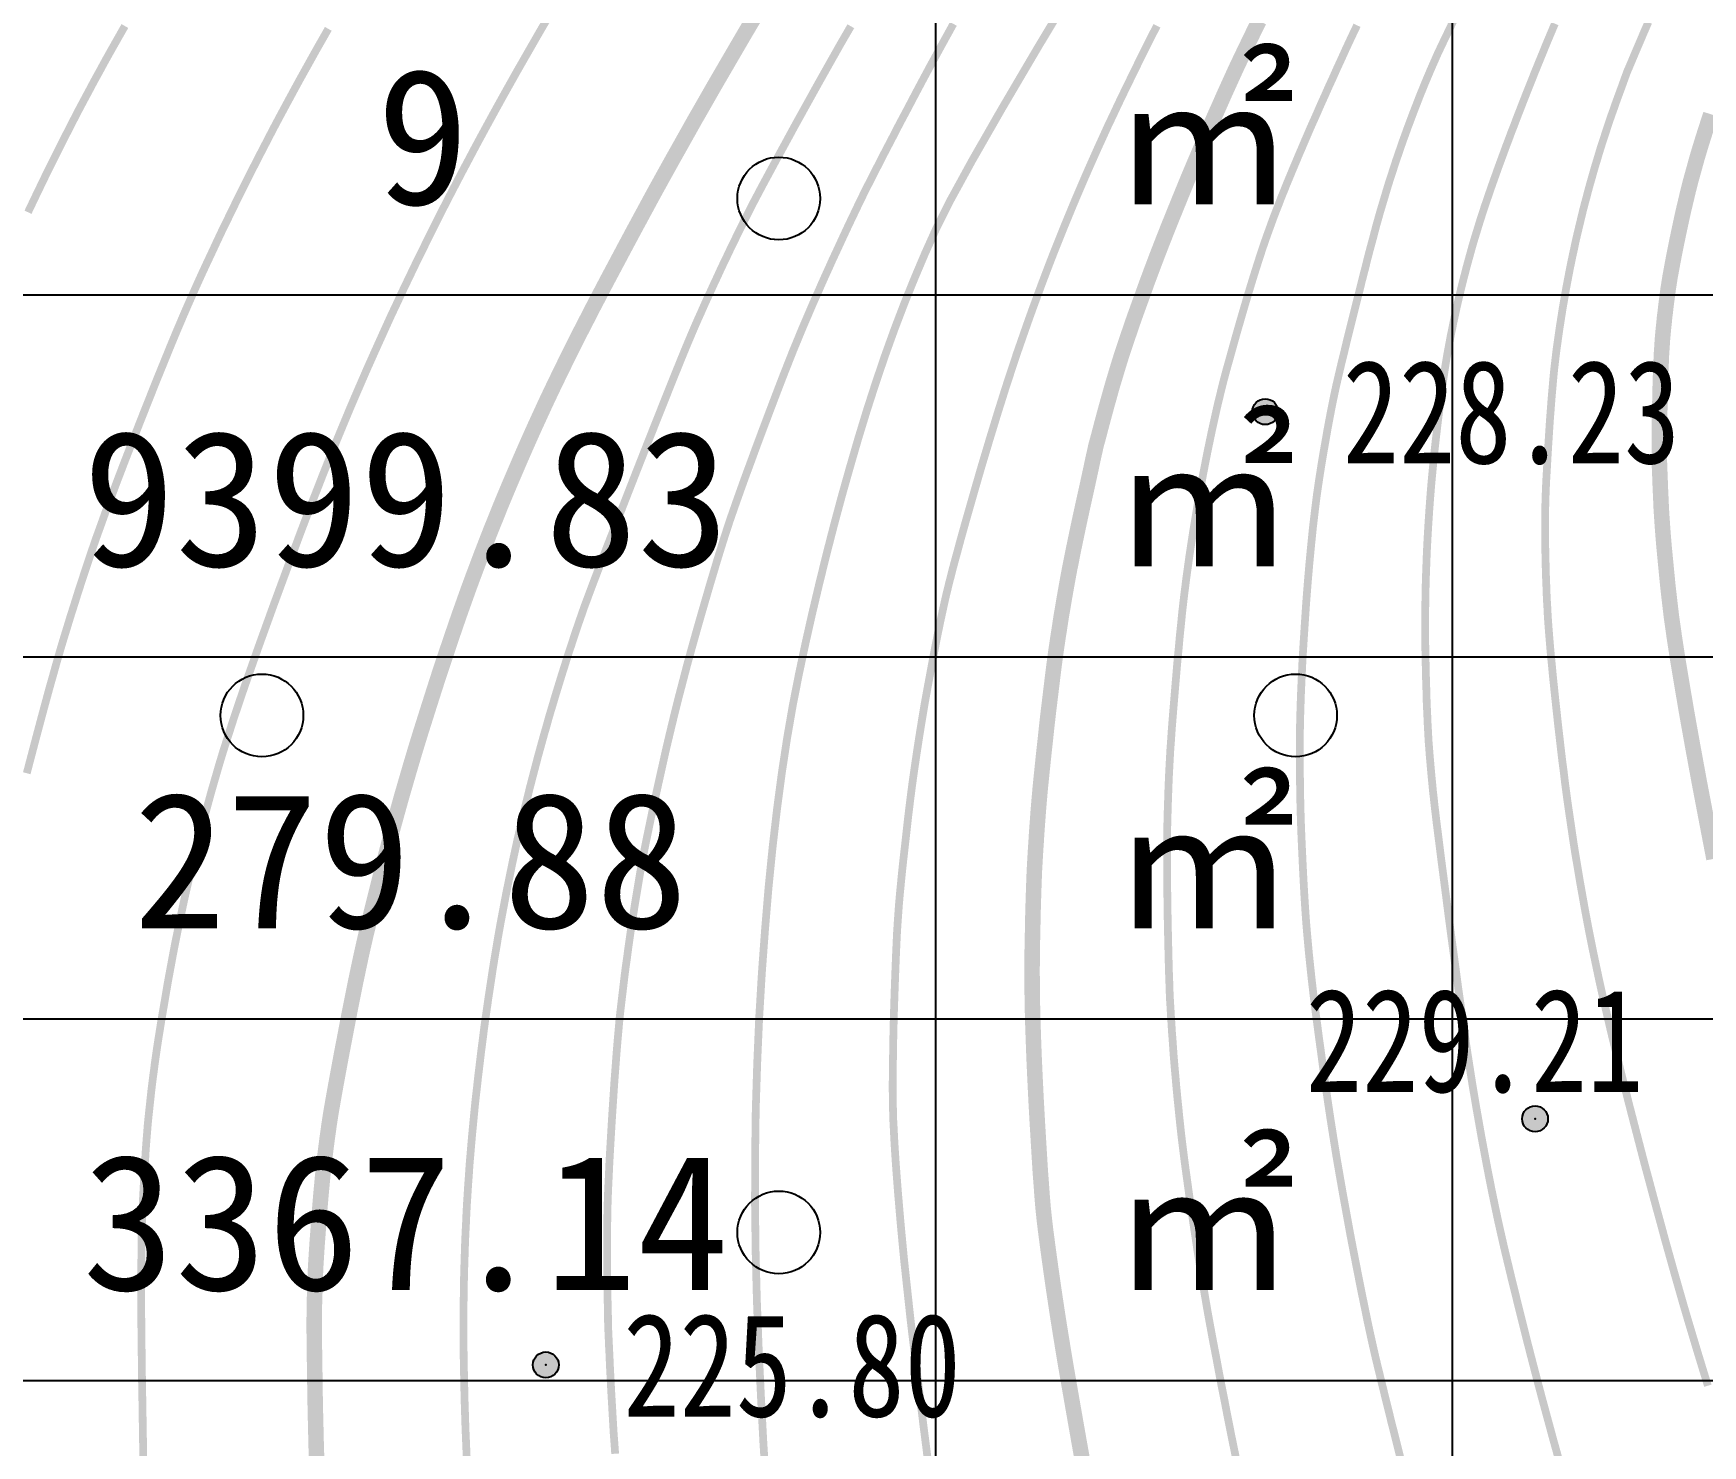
# Model space of a CAD drawing. Extents: x 36524600 to 36525730, y 2746759 to 2747713.
# Drawn here: x 36525095.28 to 36525111.43, y 2747309.1 to 2747322.76 of the extents above; entities that cross this region are included whole.
import ezdxf
from ezdxf.enums import TextEntityAlignment as Align

# ---------------------------------------------------------------- set-up
doc = ezdxf.new("R2010")
doc.units = 0
doc.header["$LTSCALE"] = 1000
doc.header["$MEASUREMENT"] = 0
for name, color, linetype in [('DGX', 251, 'Continuous'), ('GCD', 252, 'Continuous'), ('PP-DX-PT', 251, 'Continuous'), ('PUB_TAB', 7, 'Continuous'), ('ZBTZ', 3, 'Continuous')]:
    doc.layers.add(name, color=color, linetype=linetype)
doc.styles.add('正等线体', font='宋体.shx', dxfattribs={"bigfont": '@@gbcbig.shx'})
doc.styles.add('黑体', font='simhei.ttf')

# ---------------------------------------------------------------- blocks, each defined once
blk = doc.blocks.new('gc326')
blk.add_circle((0, 0), 0.8)
blk = doc.blocks.new('gc200')
h = blk.add_hatch(color=256)
edge = h.paths.add_edge_path()
edge.add_arc((0, 0), 0.25, 0, 360)
blk.add_circle((0, 0), 0.25)
blk = doc.blocks.new('dxt')
at = {"layer": 'DGX', "color": 253, "linetype": 'Continuous', "flags": 128}
for points, const_width in [([(36525096.168, 2747322.83), (36525096.097, 2747322.705), (36525096.033, 2747322.592), (36525095.976, 2747322.49), (36525095.924, 2747322.394), (36525095.871, 2747322.298), (36525095.82, 2747322.202), (36525095.768, 2747322.105), (36525095.717, 2747322.009), (36525095.667, 2747321.912), (36525095.617, 2747321.814), (36525095.567, 2747321.717), (36525095.518, 2747321.619), (36525095.469, 2747321.521), (36525095.42, 2747321.423), (36525095.373, 2747321.325), (36525095.325, 2747321.226), (36525095.278, 2747321.128), (36525095.231, 2747321.029)], 0.075), ([(36525095.219, 2747315.603), (36525095.264, 2747315.775), (36525095.31, 2747315.95), (36525095.354, 2747316.115), (36525095.396, 2747316.271), (36525095.436, 2747316.418), (36525095.475, 2747316.556), (36525095.511, 2747316.685), (36525095.546, 2747316.805), (36525095.579, 2747316.915), (36525095.612, 2747317.022), (36525095.644, 2747317.127), (36525095.678, 2747317.233), (36525095.711, 2747317.339), (36525095.745, 2747317.444), (36525095.78, 2747317.55), (36525095.815, 2747317.655), (36525095.85, 2747317.76), (36525095.888, 2747317.871), (36525095.933, 2747317.995), (36525095.982, 2747318.132), (36525096.038, 2747318.281), (36525096.099, 2747318.443), (36525096.166, 2747318.618), (36525096.239, 2747318.806), (36525096.317, 2747319.006), (36525096.396, 2747319.205), (36525096.47, 2747319.392), (36525096.541, 2747319.566), (36525096.606, 2747319.726), (36525096.667, 2747319.873), (36525096.724, 2747320.007), (36525096.776, 2747320.128), (36525096.824, 2747320.236), (36525096.869, 2747320.337), (36525096.915, 2747320.438), (36525096.962, 2747320.539), (36525097.009, 2747320.639), (36525097.056, 2747320.74), (36525097.103, 2747320.84), (36525097.152, 2747320.94), (36525097.2, 2747321.039), (36525097.249, 2747321.139), (36525097.298, 2747321.238), (36525097.348, 2747321.338), (36525097.398, 2747321.437), (36525097.448, 2747321.535), (36525097.499, 2747321.634), (36525097.55, 2747321.732), (36525097.601, 2747321.831), (36525097.653, 2747321.929), (36525097.705, 2747322.026), (36525097.758, 2747322.124), (36525097.811, 2747322.222), (36525097.864, 2747322.319), (36525097.918, 2747322.416), (36525097.972, 2747322.513), (36525098.026, 2747322.61), (36525098.081, 2747322.706), (36525098.136, 2747322.803)], 0.075), ([(36525102.258, 2747322.915), (36525102.174, 2747322.773), (36525102.084, 2747322.619), (36525101.988, 2747322.454), (36525101.885, 2747322.277), (36525101.78, 2747322.094), (36525101.677, 2747321.914), (36525101.576, 2747321.734), (36525101.476, 2747321.556), (36525101.378, 2747321.38), (36525101.281, 2747321.204), (36525101.187, 2747321.03), (36525101.094, 2747320.858), (36525101.004, 2747320.69), (36525100.919, 2747320.53), (36525100.838, 2747320.378), (36525100.762, 2747320.233), (36525100.691, 2747320.097), (36525100.625, 2747319.968), (36525100.563, 2747319.848), (36525100.506, 2747319.735), (36525100.452, 2747319.626), (36525100.398, 2747319.516), (36525100.345, 2747319.407), (36525100.292, 2747319.297), (36525100.24, 2747319.187), (36525100.189, 2747319.076), (36525100.138, 2747318.965), (36525100.088, 2747318.854), (36525100.039, 2747318.743), (36525099.99, 2747318.631), (36525099.942, 2747318.519), (36525099.894, 2747318.407), (36525099.847, 2747318.295), (36525099.8, 2747318.182), (36525099.755, 2747318.069), (36525099.709, 2747317.956), (36525099.665, 2747317.843), (36525099.621, 2747317.729), (36525099.578, 2747317.615), (36525099.535, 2747317.501), (36525099.493, 2747317.387), (36525099.452, 2747317.272), (36525099.411, 2747317.157), (36525099.371, 2747317.042), (36525099.331, 2747316.925), (36525099.29, 2747316.804), (36525099.248, 2747316.678), (36525099.205, 2747316.549), (36525099.162, 2747316.415), (36525099.118, 2747316.277), (36525099.073, 2747316.135), (36525099.027, 2747315.989), (36525098.981, 2747315.84), (36525098.936, 2747315.689), (36525098.891, 2747315.535), (36525098.846, 2747315.38), (36525098.802, 2747315.222), (36525098.758, 2747315.062), (36525098.715, 2747314.9), (36525098.673, 2747314.736), (36525098.632, 2747314.576), (36525098.594, 2747314.426), (36525098.559, 2747314.286), (36525098.528, 2747314.156), (36525098.499, 2747314.037), (36525098.474, 2747313.928), (36525098.452, 2747313.829), (36525098.433, 2747313.74), (36525098.415, 2747313.654), (36525098.396, 2747313.564), (36525098.377, 2747313.468), (36525098.357, 2747313.368), (36525098.336, 2747313.262), (36525098.315, 2747313.152), (36525098.293, 2747313.037), (36525098.27, 2747312.918), (36525098.248, 2747312.8), (36525098.228, 2747312.692), (36525098.21, 2747312.594), (36525098.194, 2747312.505), (36525098.18, 2747312.426), (36525098.168, 2747312.356), (36525098.158, 2747312.296), (36525098.15, 2747312.245), (36525098.143, 2747312.199), (36525098.137, 2747312.153), (36525098.13, 2747312.107), (36525098.124, 2747312.061), (36525098.118, 2747312.015), (36525098.112, 2747311.969), (36525098.106, 2747311.922), (36525098.1, 2747311.876), (36525098.094, 2747311.827), (36525098.088, 2747311.772), (36525098.082, 2747311.711), (36525098.076, 2747311.645), (36525098.069, 2747311.572), (36525098.062, 2747311.494), (36525098.055, 2747311.41), (36525098.048, 2747311.32), (36525098.041, 2747311.23), (36525098.035, 2747311.146), (36525098.029, 2747311.068), (36525098.024, 2747310.995), (36525098.02, 2747310.929), (36525098.016, 2747310.868), (36525098.013, 2747310.813), (36525098.011, 2747310.763), (36525098.009, 2747310.717), (36525098.008, 2747310.67), (36525098.006, 2747310.624), (36525098.005, 2747310.577), (36525098.003, 2747310.531), (36525098.002, 2747310.484), (36525098.001, 2747310.437), (36525098.001, 2747310.391), (36525098, 2747310.338), (36525098, 2747310.271), (36525098, 2747310.19), (36525098.001, 2747310.095), (36525098.002, 2747309.987), (36525098.004, 2747309.866), (36525098.006, 2747309.73), (36525098.008, 2747309.581), (36525098.011, 2747309.422), (36525098.015, 2747309.258), (36525098.019, 2747309.088), (36525098.025, 2747308.911)], 0.15), ([(36525100.246, 2747322.886), (36525100.175, 2747322.764), (36525100.105, 2747322.642), (36525100.035, 2747322.52), (36525099.965, 2747322.398), (36525099.896, 2747322.275), (36525099.827, 2747322.152), (36525099.759, 2747322.029), (36525099.691, 2747321.905), (36525099.624, 2747321.782), (36525099.557, 2747321.658), (36525099.491, 2747321.533), (36525099.425, 2747321.409), (36525099.36, 2747321.284), (36525099.295, 2747321.159), (36525099.231, 2747321.034), (36525099.168, 2747320.908), (36525099.105, 2747320.782), (36525099.043, 2747320.656), (36525098.981, 2747320.53), (36525098.92, 2747320.403), (36525098.859, 2747320.276), (36525098.8, 2747320.149), (36525098.74, 2747320.022), (36525098.682, 2747319.894), (36525098.624, 2747319.766), (36525098.566, 2747319.637), (36525098.509, 2747319.509), (36525098.453, 2747319.38), (36525098.397, 2747319.251), (36525098.342, 2747319.122), (36525098.288, 2747318.992), (36525098.234, 2747318.862), (36525098.181, 2747318.732), (36525098.128, 2747318.602), (36525098.076, 2747318.471), (36525098.025, 2747318.34), (36525097.972, 2747318.205), (36525097.917, 2747318.061), (36525097.859, 2747317.908), (36525097.799, 2747317.746), (36525097.735, 2747317.576), (36525097.669, 2747317.397), (36525097.6, 2747317.21), (36525097.529, 2747317.013), (36525097.458, 2747316.817), (36525097.392, 2747316.629), (36525097.329, 2747316.451), (36525097.271, 2747316.281), (36525097.217, 2747316.12), (36525097.168, 2747315.967), (36525097.122, 2747315.824), (36525097.081, 2747315.689), (36525097.043, 2747315.558), (36525097.005, 2747315.427), (36525096.969, 2747315.295), (36525096.933, 2747315.163), (36525096.898, 2747315.03), (36525096.864, 2747314.897), (36525096.831, 2747314.763), (36525096.799, 2747314.628), (36525096.768, 2747314.494), (36525096.738, 2747314.36), (36525096.71, 2747314.227), (36525096.682, 2747314.094), (36525096.655, 2747313.962), (36525096.63, 2747313.831), (36525096.606, 2747313.701), (36525096.582, 2747313.571), (36525096.561, 2747313.446), (36525096.541, 2747313.329), (36525096.522, 2747313.219), (36525096.506, 2747313.118), (36525096.491, 2747313.025), (36525096.478, 2747312.94), (36525096.467, 2747312.862), (36525096.457, 2747312.793), (36525096.449, 2747312.728), (36525096.44, 2747312.663), (36525096.432, 2747312.598), (36525096.424, 2747312.533), (36525096.417, 2747312.467), (36525096.41, 2747312.402), (36525096.403, 2747312.337), (36525096.396, 2747312.272), (36525096.389, 2747312.202), (36525096.383, 2747312.124), (36525096.376, 2747312.039), (36525096.369, 2747311.944), (36525096.363, 2747311.842), (36525096.356, 2747311.732), (36525096.35, 2747311.613), (36525096.343, 2747311.486), (36525096.337, 2747311.347), (36525096.332, 2747311.194), (36525096.329, 2747311.025), (36525096.327, 2747310.841), (36525096.326, 2747310.643), (36525096.326, 2747310.429), (36525096.328, 2747310.201), (36525096.331, 2747309.957), (36525096.334, 2747309.716), (36525096.338, 2747309.495), (36525096.341, 2747309.294), (36525096.344, 2747309.112), (36525096.347, 2747308.951)], 0.075), ([(36525103.191, 2747322.828), (36525103.085, 2747322.645), (36525102.979, 2747322.457), (36525102.871, 2747322.265), (36525102.763, 2747322.07), (36525102.658, 2747321.881), (36525102.564, 2747321.708), (36525102.478, 2747321.551), (36525102.402, 2747321.41), (36525102.335, 2747321.286), (36525102.278, 2747321.178), (36525102.23, 2747321.087), (36525102.192, 2747321.011), (36525102.158, 2747320.944), (36525102.125, 2747320.877), (36525102.092, 2747320.809), (36525102.059, 2747320.742), (36525102.026, 2747320.674), (36525101.994, 2747320.606), (36525101.961, 2747320.538), (36525101.929, 2747320.47), (36525101.898, 2747320.402), (36525101.866, 2747320.334), (36525101.835, 2747320.266), (36525101.803, 2747320.197), (36525101.772, 2747320.129), (36525101.742, 2747320.06), (36525101.711, 2747319.992), (36525101.681, 2747319.923), (36525101.646, 2747319.841), (36525101.6, 2747319.732), (36525101.545, 2747319.598), (36525101.48, 2747319.437), (36525101.405, 2747319.249), (36525101.32, 2747319.036), (36525101.225, 2747318.796), (36525101.12, 2747318.529), (36525101.016, 2747318.263), (36525100.922, 2747318.022), (36525100.838, 2747317.808), (36525100.766, 2747317.619), (36525100.704, 2747317.457), (36525100.653, 2747317.321), (36525100.612, 2747317.211), (36525100.583, 2747317.127), (36525100.558, 2747317.056), (36525100.534, 2747316.985), (36525100.51, 2747316.913), (36525100.487, 2747316.842), (36525100.463, 2747316.771), (36525100.44, 2747316.699), (36525100.418, 2747316.628), (36525100.395, 2747316.556), (36525100.373, 2747316.484), (36525100.351, 2747316.413), (36525100.329, 2747316.341), (36525100.308, 2747316.269), (36525100.286, 2747316.197), (36525100.265, 2747316.125), (36525100.245, 2747316.052), (36525100.224, 2747315.98), (36525100.204, 2747315.908), (36525100.184, 2747315.835), (36525100.164, 2747315.763), (36525100.145, 2747315.69), (36525100.126, 2747315.618), (36525100.107, 2747315.545), (36525100.088, 2747315.472), (36525100.07, 2747315.399), (36525100.052, 2747315.326), (36525100.034, 2747315.254), (36525100.017, 2747315.18), (36525100, 2747315.107), (36525099.983, 2747315.034), (36525099.966, 2747314.961), (36525099.95, 2747314.888), (36525099.934, 2747314.814), (36525099.918, 2747314.741), (36525099.903, 2747314.667), (36525099.888, 2747314.594), (36525099.873, 2747314.52), (36525099.858, 2747314.447), (36525099.844, 2747314.373), (36525099.83, 2747314.299), (36525099.816, 2747314.225), (36525099.802, 2747314.151), (36525099.789, 2747314.078), (36525099.776, 2747314.004), (36525099.764, 2747313.93), (36525099.751, 2747313.855), (36525099.739, 2747313.781), (36525099.727, 2747313.707), (36525099.716, 2747313.633), (36525099.705, 2747313.561), (36525099.695, 2747313.494), (36525099.685, 2747313.431), (36525099.677, 2747313.372), (36525099.669, 2747313.318), (36525099.662, 2747313.269), (36525099.655, 2747313.224), (36525099.65, 2747313.183), (36525099.644, 2747313.142), (36525099.638, 2747313.093), (36525099.631, 2747313.037), (36525099.623, 2747312.975), (36525099.614, 2747312.906), (36525099.605, 2747312.829), (36525099.595, 2747312.746), (36525099.584, 2747312.656), (36525099.574, 2747312.562), (36525099.563, 2747312.469), (36525099.553, 2747312.375), (36525099.544, 2747312.281), (36525099.535, 2747312.187), (36525099.526, 2747312.093), (36525099.518, 2747311.999), (36525099.51, 2747311.905), (36525099.502, 2747311.811), (36525099.496, 2747311.717), (36525099.489, 2747311.623), (36525099.483, 2747311.529), (36525099.477, 2747311.435), (36525099.472, 2747311.341), (36525099.468, 2747311.247), (36525099.463, 2747311.153), (36525099.459, 2747311.058), (36525099.456, 2747310.964), (36525099.453, 2747310.87), (36525099.45, 2747310.776), (36525099.448, 2747310.681), (36525099.447, 2747310.587), (36525099.445, 2747310.493), (36525099.445, 2747310.398), (36525099.444, 2747310.304), (36525099.444, 2747310.209), (36525099.445, 2747310.115), (36525099.445, 2747310.02), (36525099.446, 2747309.926), (36525099.448, 2747309.832), (36525099.45, 2747309.737), (36525099.452, 2747309.643), (36525099.454, 2747309.548), (36525099.457, 2747309.454), (36525099.46, 2747309.36), (36525099.463, 2747309.265), (36525099.467, 2747309.171), (36525099.471, 2747309.076), (36525099.475, 2747308.982)], 0.075), ([(36525104.183, 2747322.851), (36525104.134, 2747322.762), (36525104.08, 2747322.664), (36525104.021, 2747322.556), (36525103.957, 2747322.439), (36525103.889, 2747322.312), (36525103.816, 2747322.175), (36525103.739, 2747322.028), (36525103.661, 2747321.882), (36525103.59, 2747321.744), (36525103.523, 2747321.616), (36525103.462, 2747321.497), (36525103.406, 2747321.387), (36525103.355, 2747321.287), (36525103.309, 2747321.195), (36525103.269, 2747321.113), (36525103.232, 2747321.035), (36525103.195, 2747320.958), (36525103.158, 2747320.88), (36525103.122, 2747320.803), (36525103.086, 2747320.725), (36525103.05, 2747320.647), (36525103.014, 2747320.57), (36525102.979, 2747320.492), (36525102.944, 2747320.415), (36525102.909, 2747320.337), (36525102.875, 2747320.259), (36525102.84, 2747320.181), (36525102.806, 2747320.103), (36525102.773, 2747320.025), (36525102.739, 2747319.947), (36525102.706, 2747319.868), (36525102.672, 2747319.785), (36525102.633, 2747319.691), (36525102.592, 2747319.587), (36525102.547, 2747319.473), (36525102.499, 2747319.349), (36525102.448, 2747319.215), (36525102.393, 2747319.07), (36525102.335, 2747318.916), (36525102.277, 2747318.761), (36525102.224, 2747318.616), (36525102.174, 2747318.481), (36525102.129, 2747318.356), (36525102.088, 2747318.241), (36525102.051, 2747318.135), (36525102.018, 2747318.04), (36525101.99, 2747317.954), (36525101.962, 2747317.868), (36525101.932, 2747317.772), (36525101.899, 2747317.665), (36525101.864, 2747317.548), (36525101.826, 2747317.421), (36525101.786, 2747317.283), (36525101.743, 2747317.135), (36525101.698, 2747316.977), (36525101.652, 2747316.813), (36525101.607, 2747316.649), (36525101.564, 2747316.484), (36525101.521, 2747316.32), (36525101.48, 2747316.155), (36525101.44, 2747315.989), (36525101.401, 2747315.824), (36525101.364, 2747315.658), (36525101.328, 2747315.497), (36525101.295, 2747315.347), (36525101.265, 2747315.207), (36525101.238, 2747315.077), (36525101.213, 2747314.957), (36525101.191, 2747314.847), (36525101.173, 2747314.748), (36525101.156, 2747314.659), (36525101.142, 2747314.576), (36525101.128, 2747314.492), (36525101.114, 2747314.408), (36525101.1, 2747314.324), (36525101.087, 2747314.24), (36525101.074, 2747314.156), (36525101.061, 2747314.072), (36525101.049, 2747313.988), (36525101.037, 2747313.904), (36525101.026, 2747313.819), (36525101.014, 2747313.735), (36525101.003, 2747313.651), (36525100.993, 2747313.566), (36525100.983, 2747313.482), (36525100.973, 2747313.398), (36525100.963, 2747313.313), (36525100.953, 2747313.223), (36525100.944, 2747313.123), (36525100.934, 2747313.011), (36525100.924, 2747312.889), (36525100.914, 2747312.756), (36525100.903, 2747312.612), (36525100.893, 2747312.458), (36525100.882, 2747312.293), (36525100.872, 2747312.127), (36525100.863, 2747311.973), (36525100.855, 2747311.829), (36525100.849, 2747311.696), (36525100.843, 2747311.573), (36525100.839, 2747311.461), (36525100.836, 2747311.36), (36525100.835, 2747311.269), (36525100.834, 2747311.184), (36525100.833, 2747311.099), (36525100.833, 2747311.014), (36525100.833, 2747310.928), (36525100.833, 2747310.843), (36525100.834, 2747310.758), (36525100.835, 2747310.673), (36525100.837, 2747310.587), (36525100.838, 2747310.507), (36525100.84, 2747310.438), (36525100.841, 2747310.379), (36525100.842, 2747310.331), (36525100.842, 2747310.293), (36525100.843, 2747310.266), (36525100.843, 2747310.249), (36525100.843, 2747310.243), (36525100.844, 2747310.237), (36525100.844, 2747310.221), (36525100.846, 2747310.193), (36525100.847, 2747310.155), (36525100.85, 2747310.107), (36525100.852, 2747310.048), (36525100.856, 2747309.978), (36525100.859, 2747309.898), (36525100.863, 2747309.812), (36525100.868, 2747309.727), (36525100.872, 2747309.641), (36525100.877, 2747309.555), (36525100.882, 2747309.47), (36525100.887, 2747309.384), (36525100.892, 2747309.299), (36525100.897, 2747309.213), (36525100.904, 2747309.122), (36525100.911, 2747309.021)], 0.075), ([(36525102.371, 2747308.714), (36525102.345, 2747309.124), (36525102.322, 2747309.562), (36525102.3, 2747310.026), (36525102.282, 2747310.502), (36525102.27, 2747310.971), (36525102.264, 2747311.435), (36525102.265, 2747311.893), (36525102.271, 2747312.346), (36525102.285, 2747312.792), (36525102.304, 2747313.233), (36525102.33, 2747313.669), (36525102.361, 2747314.092), (36525102.395, 2747314.498), (36525102.434, 2747314.887), (36525102.477, 2747315.257), (36525102.524, 2747315.61), (36525102.575, 2747315.946), (36525102.63, 2747316.263), (36525102.689, 2747316.563), (36525102.751, 2747316.854), (36525102.816, 2747317.143), (36525102.884, 2747317.43), (36525102.954, 2747317.715), (36525103.027, 2747317.999), (36525103.103, 2747318.282), (36525103.182, 2747318.562), (36525103.263, 2747318.841), (36525103.347, 2747319.116), (36525103.434, 2747319.385), (36525103.523, 2747319.647), (36525103.615, 2747319.902), (36525103.71, 2747320.151), (36525103.808, 2747320.393), (36525103.908, 2747320.629), (36525104.011, 2747320.858), (36525104.151, 2747321.139), (36525104.364, 2747321.528), (36525104.65, 2747322.027), (36525105.007, 2747322.634), (36525105.438, 2747323.35)], 0.075), ([(36525106.152, 2747322.832), (36525106.096, 2747322.723), (36525106.041, 2747322.614), (36525105.987, 2747322.505), (36525105.934, 2747322.396), (36525105.881, 2747322.288), (36525105.829, 2747322.181), (36525105.777, 2747322.073), (36525105.727, 2747321.966), (36525105.676, 2747321.859), (36525105.627, 2747321.751), (36525105.578, 2747321.644), (36525105.53, 2747321.536), (36525105.482, 2747321.428), (36525105.435, 2747321.319), (36525105.388, 2747321.21), (36525105.342, 2747321.101), (36525105.297, 2747320.992), (36525105.252, 2747320.883), (36525105.208, 2747320.773), (36525105.164, 2747320.663), (36525105.121, 2747320.553), (36525105.079, 2747320.443), (36525105.037, 2747320.332), (36525104.996, 2747320.221), (36525104.955, 2747320.11), (36525104.915, 2747319.999), (36525104.876, 2747319.888), (36525104.837, 2747319.776), (36525104.798, 2747319.664), (36525104.761, 2747319.552), (36525104.724, 2747319.44), (36525104.687, 2747319.327), (36525104.651, 2747319.212), (36525104.613, 2747319.092), (36525104.575, 2747318.967), (36525104.535, 2747318.837), (36525104.495, 2747318.703), (36525104.453, 2747318.563), (36525104.411, 2747318.418), (36525104.368, 2747318.269), (36525104.326, 2747318.122), (36525104.287, 2747317.984), (36525104.251, 2747317.855), (36525104.219, 2747317.736), (36525104.189, 2747317.627), (36525104.163, 2747317.527), (36525104.14, 2747317.436), (36525104.12, 2747317.355), (36525104.101, 2747317.273), (36525104.081, 2747317.182), (36525104.059, 2747317.081), (36525104.036, 2747316.97), (36525104.012, 2747316.85), (36525103.987, 2747316.719), (36525103.961, 2747316.579), (36525103.933, 2747316.429), (36525103.905, 2747316.274), (36525103.879, 2747316.119), (36525103.854, 2747315.964), (36525103.83, 2747315.808), (36525103.807, 2747315.652), (36525103.785, 2747315.496), (36525103.765, 2747315.34), (36525103.746, 2747315.184), (36525103.729, 2747315.032), (36525103.713, 2747314.89), (36525103.698, 2747314.758), (36525103.685, 2747314.636), (36525103.674, 2747314.523), (36525103.664, 2747314.42), (36525103.656, 2747314.327), (36525103.65, 2747314.243), (36525103.644, 2747314.16), (36525103.638, 2747314.066), (36525103.633, 2747313.963), (36525103.628, 2747313.849), (36525103.623, 2747313.725), (36525103.618, 2747313.592), (36525103.613, 2747313.448), (36525103.608, 2747313.294), (36525103.604, 2747313.141), (36525103.601, 2747312.997), (36525103.599, 2747312.863), (36525103.597, 2747312.739), (36525103.596, 2747312.625), (36525103.596, 2747312.521), (36525103.597, 2747312.427), (36525103.599, 2747312.343), (36525103.601, 2747312.259), (36525103.606, 2747312.165), (36525103.611, 2747312.062), (36525103.618, 2747311.948), (36525103.626, 2747311.825), (36525103.636, 2747311.692), (36525103.647, 2747311.549), (36525103.66, 2747311.396), (36525103.674, 2747311.234), (36525103.69, 2747311.064), (36525103.707, 2747310.887), (36525103.727, 2747310.701), (36525103.748, 2747310.507), (36525103.77, 2747310.305), (36525103.795, 2747310.096), (36525103.821, 2747309.878), (36525103.848, 2747309.662), (36525103.873, 2747309.458), (36525103.897, 2747309.265), (36525103.92, 2747309.085), (36525103.941, 2747308.916)], 0.075), ([(36525107.14, 2747322.88), (36525107.094, 2747322.787), (36525107.049, 2747322.694), (36525107.004, 2747322.601), (36525106.959, 2747322.507), (36525106.913, 2747322.41), (36525106.865, 2747322.304), (36525106.813, 2747322.19), (36525106.759, 2747322.068), (36525106.701, 2747321.938), (36525106.641, 2747321.799), (36525106.579, 2747321.653), (36525106.513, 2747321.498), (36525106.447, 2747321.341), (36525106.384, 2747321.187), (36525106.323, 2747321.037), (36525106.264, 2747320.891), (36525106.208, 2747320.749), (36525106.154, 2747320.61), (36525106.103, 2747320.475), (36525106.054, 2747320.344), (36525106.009, 2747320.218), (36525105.966, 2747320.1), (36525105.927, 2747319.991), (36525105.892, 2747319.889), (36525105.86, 2747319.795), (36525105.831, 2747319.709), (36525105.806, 2747319.632), (36525105.784, 2747319.562), (36525105.764, 2747319.496), (36525105.744, 2747319.429), (36525105.724, 2747319.363), (36525105.705, 2747319.297), (36525105.687, 2747319.231), (36525105.668, 2747319.164), (36525105.65, 2747319.098), (36525105.632, 2747319.031), (36525105.615, 2747318.968), (36525105.601, 2747318.914), (36525105.589, 2747318.868), (36525105.579, 2747318.831), (36525105.571, 2747318.802), (36525105.565, 2747318.781), (36525105.562, 2747318.768), (36525105.561, 2747318.764), (36525105.559, 2747318.756), (36525105.554, 2747318.73), (36525105.544, 2747318.688), (36525105.531, 2747318.629), (36525105.515, 2747318.553), (36525105.495, 2747318.461), (36525105.471, 2747318.351), (36525105.443, 2747318.225), (36525105.414, 2747318.094), (36525105.388, 2747317.972), (36525105.364, 2747317.858), (36525105.342, 2747317.752), (36525105.323, 2747317.655), (36525105.305, 2747317.566), (36525105.29, 2747317.485), (36525105.277, 2747317.413), (36525105.265, 2747317.345), (36525105.253, 2747317.277), (36525105.242, 2747317.209), (36525105.23, 2747317.141), (36525105.219, 2747317.073), (36525105.209, 2747317.004), (36525105.198, 2747316.936), (36525105.188, 2747316.868), (36525105.177, 2747316.795), (36525105.166, 2747316.714), (36525105.154, 2747316.624), (36525105.142, 2747316.526), (36525105.129, 2747316.419), (36525105.115, 2747316.303), (36525105.1, 2747316.179), (36525105.085, 2747316.046), (36525105.071, 2747315.913), (36525105.057, 2747315.788), (36525105.045, 2747315.672), (36525105.034, 2747315.565), (36525105.024, 2747315.466), (36525105.016, 2747315.376), (36525105.009, 2747315.294), (36525105.003, 2747315.221), (36525104.998, 2747315.152), (36525104.993, 2747315.083), (36525104.988, 2747315.014), (36525104.984, 2747314.945), (36525104.979, 2747314.876), (36525104.975, 2747314.806), (36525104.971, 2747314.737), (36525104.967, 2747314.667), (36525104.964, 2747314.593), (36525104.961, 2747314.511), (36525104.958, 2747314.42), (36525104.955, 2747314.32), (36525104.952, 2747314.211), (36525104.95, 2747314.094), (36525104.947, 2747313.968), (36525104.945, 2747313.834), (36525104.944, 2747313.691), (36525104.945, 2747313.539), (36525104.947, 2747313.378), (36525104.951, 2747313.209), (36525104.957, 2747313.031), (36525104.964, 2747312.844), (36525104.973, 2747312.648), (36525104.983, 2747312.444), (36525104.994, 2747312.244), (36525105.005, 2747312.061), (36525105.015, 2747311.896), (36525105.024, 2747311.748), (36525105.034, 2747311.618), (36525105.042, 2747311.505), (36525105.05, 2747311.409), (36525105.058, 2747311.331), (36525105.066, 2747311.258), (36525105.076, 2747311.176), (36525105.088, 2747311.085), (36525105.101, 2747310.985), (36525105.116, 2747310.878), (36525105.132, 2747310.761), (36525105.15, 2747310.636), (36525105.17, 2747310.502), (36525105.192, 2747310.356), (36525105.218, 2747310.193), (36525105.247, 2747310.014), (36525105.28, 2747309.818), (36525105.317, 2747309.605), (36525105.357, 2747309.376), (36525105.4, 2747309.131), (36525105.447, 2747308.868)], 0.15), ([(36525108.088, 2747322.837), (36525108.031, 2747322.717), (36525107.981, 2747322.61), (36525107.936, 2747322.51), (36525107.892, 2747322.415), (36525107.851, 2747322.323), (36525107.811, 2747322.236), (36525107.774, 2747322.152), (36525107.738, 2747322.073), (36525107.705, 2747321.997), (36525107.673, 2747321.925), (36525107.642, 2747321.856), (36525107.612, 2747321.786), (36525107.582, 2747321.717), (36525107.553, 2747321.648), (36525107.523, 2747321.579), (36525107.495, 2747321.511), (36525107.466, 2747321.443), (36525107.438, 2747321.375), (36525107.41, 2747321.308), (36525107.383, 2747321.24), (36525107.355, 2747321.172), (36525107.329, 2747321.103), (36525107.302, 2747321.035), (36525107.276, 2747320.967), (36525107.251, 2747320.898), (36525107.226, 2747320.829), (36525107.2, 2747320.756), (36525107.172, 2747320.674), (36525107.142, 2747320.582), (36525107.11, 2747320.482), (36525107.076, 2747320.373), (36525107.04, 2747320.255), (36525107.002, 2747320.128), (36525106.962, 2747319.991), (36525106.923, 2747319.855), (36525106.887, 2747319.727), (36525106.854, 2747319.608), (36525106.823, 2747319.498), (36525106.796, 2747319.396), (36525106.773, 2747319.303), (36525106.752, 2747319.218), (36525106.734, 2747319.142), (36525106.718, 2747319.07), (36525106.702, 2747318.998), (36525106.686, 2747318.927), (36525106.671, 2747318.855), (36525106.656, 2747318.783), (36525106.641, 2747318.711), (36525106.627, 2747318.64), (36525106.613, 2747318.568), (36525106.599, 2747318.496), (36525106.586, 2747318.424), (36525106.573, 2747318.352), (36525106.56, 2747318.281), (36525106.547, 2747318.209), (36525106.535, 2747318.137), (36525106.523, 2747318.065), (36525106.511, 2747317.992), (36525106.499, 2747317.92), (36525106.488, 2747317.848), (36525106.477, 2747317.776), (36525106.466, 2747317.704), (36525106.456, 2747317.631), (36525106.446, 2747317.559), (36525106.436, 2747317.487), (36525106.427, 2747317.414), (36525106.417, 2747317.337), (36525106.407, 2747317.251), (36525106.396, 2747317.156), (36525106.386, 2747317.051), (36525106.374, 2747316.938), (36525106.363, 2747316.815), (36525106.35, 2747316.683), (36525106.338, 2747316.542), (36525106.326, 2747316.401), (36525106.315, 2747316.269), (36525106.305, 2747316.146), (36525106.296, 2747316.032), (36525106.289, 2747315.927), (36525106.282, 2747315.832), (36525106.277, 2747315.745), (36525106.273, 2747315.667), (36525106.269, 2747315.594), (36525106.266, 2747315.521), (36525106.263, 2747315.448), (36525106.261, 2747315.375), (36525106.258, 2747315.302), (36525106.256, 2747315.228), (36525106.254, 2747315.155), (36525106.252, 2747315.082), (36525106.251, 2747315.004), (36525106.25, 2747314.917), (36525106.25, 2747314.82), (36525106.25, 2747314.715), (36525106.251, 2747314.6), (36525106.252, 2747314.477), (36525106.254, 2747314.344), (36525106.256, 2747314.202), (36525106.259, 2747314.06), (36525106.262, 2747313.927), (36525106.265, 2747313.804), (36525106.268, 2747313.689), (36525106.272, 2747313.584), (36525106.275, 2747313.488), (36525106.279, 2747313.401), (36525106.284, 2747313.323), (36525106.288, 2747313.25), (36525106.293, 2747313.177), (36525106.297, 2747313.104), (36525106.303, 2747313.031), (36525106.308, 2747312.958), (36525106.313, 2747312.885), (36525106.319, 2747312.812), (36525106.325, 2747312.739), (36525106.332, 2747312.666), (36525106.338, 2747312.592), (36525106.345, 2747312.519), (36525106.352, 2747312.445), (36525106.36, 2747312.371), (36525106.367, 2747312.297), (36525106.375, 2747312.223), (36525106.383, 2747312.148), (36525106.392, 2747312.069), (36525106.403, 2747311.981), (36525106.415, 2747311.884), (36525106.429, 2747311.778), (36525106.445, 2747311.663), (36525106.462, 2747311.539), (36525106.481, 2747311.407), (36525106.502, 2747311.265), (36525106.524, 2747311.119), (36525106.546, 2747310.972), (36525106.57, 2747310.826), (36525106.594, 2747310.68), (36525106.619, 2747310.533), (36525106.644, 2747310.387), (36525106.671, 2747310.24), (36525106.698, 2747310.094), (36525106.726, 2747309.95), (36525106.752, 2747309.81), (36525106.778, 2747309.675), (36525106.804, 2747309.545), (36525106.828, 2747309.419), (36525106.852, 2747309.298), (36525106.875, 2747309.182), (36525106.898, 2747309.07), (36525106.922, 2747308.954)], 0.075), ([(36525109.027, 2747322.895), (36525108.966, 2747322.767), (36525108.912, 2747322.655), (36525108.866, 2747322.557), (36525108.829, 2747322.473), (36525108.799, 2747322.405), (36525108.773, 2747322.343), (36525108.747, 2747322.282), (36525108.722, 2747322.22), (36525108.697, 2747322.159), (36525108.673, 2747322.097), (36525108.649, 2747322.035), (36525108.625, 2747321.973), (36525108.602, 2747321.911), (36525108.578, 2747321.848), (36525108.556, 2747321.786), (36525108.533, 2747321.723), (36525108.511, 2747321.66), (36525108.49, 2747321.598), (36525108.468, 2747321.535), (36525108.447, 2747321.471), (36525108.427, 2747321.408), (36525108.406, 2747321.345), (36525108.386, 2747321.281), (36525108.367, 2747321.218), (36525108.348, 2747321.154), (36525108.329, 2747321.091), (36525108.31, 2747321.027), (36525108.292, 2747320.963), (36525108.274, 2747320.899), (36525108.256, 2747320.83), (36525108.236, 2747320.754), (36525108.213, 2747320.67), (36525108.189, 2747320.578), (36525108.164, 2747320.477), (36525108.136, 2747320.369), (36525108.107, 2747320.252), (36525108.075, 2747320.128), (36525108.044, 2747320.003), (36525108.015, 2747319.886), (36525107.988, 2747319.778), (36525107.964, 2747319.677), (36525107.941, 2747319.584), (36525107.921, 2747319.5), (36525107.903, 2747319.423), (36525107.887, 2747319.354), (36525107.872, 2747319.285), (36525107.856, 2747319.208), (36525107.839, 2747319.123), (36525107.821, 2747319.029), (36525107.802, 2747318.927), (36525107.783, 2747318.817), (36525107.762, 2747318.698), (36525107.741, 2747318.571), (36525107.72, 2747318.436), (36525107.699, 2747318.292), (36525107.68, 2747318.14), (36525107.661, 2747317.979), (36525107.644, 2747317.81), (36525107.627, 2747317.632), (36525107.611, 2747317.446), (36525107.596, 2747317.252), (36525107.583, 2747317.057), (36525107.571, 2747316.87), (36525107.56, 2747316.692), (36525107.552, 2747316.522), (36525107.545, 2747316.36), (36525107.54, 2747316.207), (36525107.536, 2747316.061), (36525107.535, 2747315.924), (36525107.534, 2747315.791), (36525107.535, 2747315.658), (36525107.536, 2747315.525), (36525107.538, 2747315.392), (36525107.541, 2747315.259), (36525107.545, 2747315.126), (36525107.55, 2747314.993), (36525107.556, 2747314.86), (36525107.562, 2747314.731), (36525107.568, 2747314.611), (36525107.574, 2747314.499), (36525107.58, 2747314.395), (36525107.586, 2747314.3), (36525107.592, 2747314.213), (36525107.598, 2747314.134), (36525107.604, 2747314.063), (36525107.61, 2747313.997), (36525107.616, 2747313.931), (36525107.622, 2747313.865), (36525107.629, 2747313.798), (36525107.636, 2747313.732), (36525107.643, 2747313.666), (36525107.65, 2747313.6), (36525107.658, 2747313.534), (36525107.666, 2747313.461), (36525107.677, 2747313.376), (36525107.689, 2747313.278), (36525107.704, 2747313.167), (36525107.72, 2747313.044), (36525107.739, 2747312.908), (36525107.759, 2747312.758), (36525107.781, 2747312.597), (36525107.806, 2747312.426), (36525107.832, 2747312.253), (36525107.86, 2747312.075), (36525107.889, 2747311.893), (36525107.921, 2747311.708), (36525107.954, 2747311.519), (36525107.989, 2747311.327), (36525108.025, 2747311.13), (36525108.062, 2747310.938), (36525108.097, 2747310.759), (36525108.13, 2747310.592), (36525108.162, 2747310.437), (36525108.191, 2747310.295), (36525108.219, 2747310.166), (36525108.245, 2747310.049), (36525108.269, 2747309.944), (36525108.296, 2747309.832), (36525108.33, 2747309.693), (36525108.371, 2747309.526), (36525108.419, 2747309.332), (36525108.475, 2747309.11), (36525108.538, 2747308.861)], 0.075), ([(36525110.002, 2747322.853), (36525109.962, 2747322.758), (36525109.922, 2747322.663), (36525109.883, 2747322.567), (36525109.844, 2747322.472), (36525109.805, 2747322.376), (36525109.768, 2747322.282), (36525109.732, 2747322.192), (36525109.698, 2747322.106), (36525109.666, 2747322.023), (36525109.635, 2747321.944), (36525109.607, 2747321.869), (36525109.579, 2747321.798), (36525109.554, 2747321.73), (36525109.529, 2747321.665), (36525109.505, 2747321.599), (36525109.481, 2747321.534), (36525109.457, 2747321.469), (36525109.434, 2747321.404), (36525109.411, 2747321.34), (36525109.388, 2747321.275), (36525109.366, 2747321.211), (36525109.344, 2747321.147), (36525109.322, 2747321.082), (36525109.301, 2747321.018), (36525109.28, 2747320.953), (36525109.26, 2747320.888), (36525109.24, 2747320.823), (36525109.22, 2747320.758), (36525109.201, 2747320.693), (36525109.183, 2747320.627), (36525109.165, 2747320.562), (36525109.147, 2747320.496), (36525109.13, 2747320.43), (36525109.113, 2747320.365), (36525109.097, 2747320.299), (36525109.081, 2747320.233), (36525109.065, 2747320.166), (36525109.05, 2747320.1), (36525109.036, 2747320.034), (36525109.021, 2747319.967), (36525109.008, 2747319.9), (36525108.994, 2747319.834), (36525108.982, 2747319.767), (36525108.969, 2747319.7), (36525108.957, 2747319.632), (36525108.945, 2747319.561), (36525108.933, 2747319.481), (36525108.92, 2747319.392), (36525108.907, 2747319.295), (36525108.893, 2747319.19), (36525108.879, 2747319.076), (36525108.864, 2747318.954), (36525108.849, 2747318.823), (36525108.834, 2747318.688), (36525108.821, 2747318.553), (36525108.808, 2747318.417), (36525108.797, 2747318.282), (36525108.787, 2747318.147), (36525108.778, 2747318.011), (36525108.77, 2747317.875), (36525108.763, 2747317.74), (36525108.758, 2747317.604), (36525108.753, 2747317.468), (36525108.75, 2747317.332), (36525108.748, 2747317.197), (36525108.747, 2747317.061), (36525108.747, 2747316.925), (36525108.749, 2747316.789), (36525108.752, 2747316.653), (36525108.755, 2747316.522), (36525108.759, 2747316.399), (36525108.762, 2747316.284), (36525108.767, 2747316.178), (36525108.771, 2747316.081), (36525108.776, 2747315.991), (36525108.78, 2747315.911), (36525108.786, 2747315.839), (36525108.791, 2747315.771), (36525108.797, 2747315.704), (36525108.803, 2747315.636), (36525108.809, 2747315.568), (36525108.816, 2747315.501), (36525108.822, 2747315.433), (36525108.83, 2747315.365), (36525108.837, 2747315.298), (36525108.846, 2747315.222), (36525108.857, 2747315.129), (36525108.871, 2747315.02), (36525108.887, 2747314.893), (36525108.905, 2747314.75), (36525108.926, 2747314.59), (36525108.949, 2747314.413), (36525108.974, 2747314.219), (36525109, 2747314.023), (36525109.025, 2747313.84), (36525109.048, 2747313.669), (36525109.069, 2747313.511), (36525109.09, 2747313.365), (36525109.108, 2747313.231), (36525109.125, 2747313.11), (36525109.141, 2747313.002), (36525109.156, 2747312.9), (36525109.172, 2747312.798), (36525109.188, 2747312.695), (36525109.204, 2747312.593), (36525109.221, 2747312.492), (36525109.238, 2747312.39), (36525109.256, 2747312.288), (36525109.274, 2747312.186), (36525109.292, 2747312.084), (36525109.311, 2747311.983), (36525109.33, 2747311.881), (36525109.349, 2747311.78), (36525109.369, 2747311.679), (36525109.389, 2747311.577), (36525109.41, 2747311.476), (36525109.431, 2747311.375), (36525109.454, 2747311.267), (36525109.481, 2747311.147), (36525109.511, 2747311.015), (36525109.546, 2747310.869), (36525109.584, 2747310.711), (36525109.626, 2747310.541), (36525109.671, 2747310.358), (36525109.72, 2747310.162), (36525109.772, 2747309.96), (36525109.824, 2747309.76), (36525109.877, 2747309.56), (36525109.931, 2747309.361), (36525109.985, 2747309.162), (36525110.04, 2747308.965)], 0.075), ([(36525110.906, 2747322.868), (36525110.858, 2747322.757), (36525110.817, 2747322.66), (36525110.782, 2747322.579), (36525110.754, 2747322.512), (36525110.732, 2747322.46), (36525110.716, 2747322.422), (36525110.706, 2747322.4), (36525110.703, 2747322.392), (36525110.701, 2747322.388), (36525110.697, 2747322.377), (36525110.69, 2747322.357), (36525110.68, 2747322.331), (36525110.668, 2747322.297), (36525110.653, 2747322.255), (36525110.635, 2747322.206), (36525110.614, 2747322.149), (36525110.592, 2747322.089), (36525110.571, 2747322.028), (36525110.549, 2747321.967), (36525110.528, 2747321.907), (36525110.508, 2747321.846), (36525110.488, 2747321.784), (36525110.468, 2747321.723), (36525110.448, 2747321.662), (36525110.429, 2747321.6), (36525110.411, 2747321.539), (36525110.392, 2747321.477), (36525110.374, 2747321.415), (36525110.357, 2747321.354), (36525110.339, 2747321.292), (36525110.322, 2747321.229), (36525110.306, 2747321.167), (36525110.289, 2747321.105), (36525110.273, 2747321.043), (36525110.258, 2747320.98), (36525110.243, 2747320.918), (36525110.228, 2747320.855), (36525110.213, 2747320.792), (36525110.199, 2747320.73), (36525110.186, 2747320.667), (36525110.172, 2747320.604), (36525110.159, 2747320.541), (36525110.146, 2747320.478), (36525110.134, 2747320.414), (36525110.122, 2747320.351), (36525110.11, 2747320.288), (36525110.099, 2747320.225), (36525110.088, 2747320.161), (36525110.077, 2747320.098), (36525110.067, 2747320.034), (36525110.057, 2747319.97), (36525110.047, 2747319.907), (36525110.038, 2747319.843), (36525110.029, 2747319.779), (36525110.02, 2747319.716), (36525110.012, 2747319.652), (36525110.004, 2747319.584), (36525109.995, 2747319.508), (36525109.987, 2747319.424), (36525109.979, 2747319.332), (36525109.97, 2747319.231), (36525109.962, 2747319.123), (36525109.953, 2747319.007), (36525109.945, 2747318.882), (36525109.937, 2747318.757), (36525109.93, 2747318.641), (36525109.924, 2747318.532), (36525109.918, 2747318.432), (36525109.914, 2747318.339), (36525109.911, 2747318.255), (36525109.909, 2747318.179), (36525109.908, 2747318.11), (36525109.908, 2747318.046), (36525109.908, 2747317.981), (36525109.908, 2747317.917), (36525109.908, 2747317.852), (36525109.909, 2747317.788), (36525109.91, 2747317.723), (36525109.912, 2747317.659), (36525109.913, 2747317.594), (36525109.915, 2747317.53), (36525109.917, 2747317.466), (36525109.92, 2747317.401), (36525109.922, 2747317.337), (36525109.925, 2747317.272), (36525109.929, 2747317.208), (36525109.932, 2747317.144), (36525109.936, 2747317.079), (36525109.941, 2747317.011), (36525109.947, 2747316.935), (36525109.954, 2747316.85), (36525109.962, 2747316.758), (36525109.972, 2747316.658), (36525109.982, 2747316.549), (36525109.994, 2747316.433), (36525110.007, 2747316.309), (36525110.021, 2747316.182), (36525110.034, 2747316.06), (36525110.048, 2747315.942), (36525110.061, 2747315.828), (36525110.074, 2747315.718), (36525110.088, 2747315.612), (36525110.1, 2747315.51), (36525110.113, 2747315.412), (36525110.126, 2747315.316), (36525110.14, 2747315.22), (36525110.154, 2747315.125), (36525110.168, 2747315.029), (36525110.182, 2747314.934), (36525110.197, 2747314.838), (36525110.213, 2747314.743), (36525110.229, 2747314.647), (36525110.245, 2747314.552), (36525110.262, 2747314.457), (36525110.279, 2747314.361), (36525110.296, 2747314.266), (36525110.314, 2747314.171), (36525110.332, 2747314.076), (36525110.351, 2747313.981), (36525110.37, 2747313.887), (36525110.39, 2747313.792), (36525110.41, 2747313.697), (36525110.43, 2747313.603), (36525110.451, 2747313.508), (36525110.472, 2747313.414), (36525110.494, 2747313.32), (36525110.516, 2747313.226), (36525110.538, 2747313.131), (36525110.561, 2747313.035), (36525110.586, 2747312.935), (36525110.612, 2747312.83), (36525110.639, 2747312.72), (36525110.668, 2747312.606), (36525110.698, 2747312.488), (36525110.729, 2747312.365), (36525110.762, 2747312.238), (36525110.796, 2747312.107), (36525110.831, 2747311.972), (36525110.867, 2747311.834), (36525110.905, 2747311.693), (36525110.944, 2747311.547), (36525110.984, 2747311.399), (36525111.026, 2747311.246), (36525111.068, 2747311.09), (36525111.112, 2747310.933), (36525111.156, 2747310.776), (36525111.201, 2747310.618), (36525111.246, 2747310.461), (36525111.292, 2747310.305), (36525111.339, 2747310.148), (36525111.386, 2747309.992), (36525111.434, 2747309.835), (36525111.482, 2747309.679)], 0.075), ([(36525111.51, 2747321.977), (36525111.474, 2747321.866), (36525111.44, 2747321.76), (36525111.408, 2747321.657), (36525111.377, 2747321.553), (36525111.348, 2747321.448), (36525111.319, 2747321.344), (36525111.292, 2747321.239), (36525111.267, 2747321.133), (36525111.242, 2747321.028), (36525111.219, 2747320.922), (36525111.197, 2747320.819), (36525111.177, 2747320.723), (36525111.159, 2747320.633), (36525111.143, 2747320.55), (36525111.129, 2747320.473), (36525111.116, 2747320.403), (36525111.106, 2747320.339), (36525111.097, 2747320.282), (36525111.09, 2747320.229), (36525111.083, 2747320.175), (36525111.076, 2747320.121), (36525111.07, 2747320.067), (36525111.063, 2747320.013), (36525111.058, 2747319.959), (36525111.052, 2747319.905), (36525111.047, 2747319.851), (36525111.042, 2747319.794), (36525111.038, 2747319.73), (36525111.033, 2747319.658), (36525111.03, 2747319.581), (36525111.026, 2747319.496), (36525111.023, 2747319.405), (36525111.02, 2747319.306), (36525111.018, 2747319.201), (36525111.016, 2747319.097), (36525111.014, 2747319.002), (36525111.013, 2747318.915), (36525111.012, 2747318.837), (36525111.012, 2747318.768), (36525111.012, 2747318.707), (36525111.012, 2747318.655), (36525111.013, 2747318.612), (36525111.014, 2747318.571), (36525111.016, 2747318.526), (36525111.018, 2747318.476), (36525111.02, 2747318.422), (36525111.022, 2747318.364), (36525111.025, 2747318.301), (36525111.028, 2747318.234), (36525111.031, 2747318.162), (36525111.036, 2747318.084), (36525111.042, 2747317.997), (36525111.049, 2747317.901), (36525111.058, 2747317.795), (36525111.069, 2747317.681), (36525111.081, 2747317.557), (36525111.094, 2747317.424), (36525111.11, 2747317.282), (36525111.129, 2747317.121), (36525111.156, 2747316.929), (36525111.19, 2747316.707), (36525111.232, 2747316.455), (36525111.28, 2747316.173), (36525111.336, 2747315.86), (36525111.399, 2747315.517), (36525111.47, 2747315.144), (36525111.541, 2747314.775)], 0.15)]:
    blk.add_lwpolyline(points, dxfattribs=dict(at, const_width=const_width))
at = {"layer": 'PP-DX-PT', "color": 253, "linetype": 'Continuous'}
for p in [(36525107.2, 2747319.1, 228.23), (36525109.81, 2747312.26, 229.21), (36525100.24, 2747309.88, 225.8)]:
    blk.add_point(p, dxfattribs=at)
at = {"layer": 'PP-DX-PT', "color": 253}
for p in [(36525107.2, 2747319.1, 228.232), (36525109.81, 2747312.26, 229.207), (36525100.24, 2747309.88, 225.795)]:
    blk.add_point(p, dxfattribs=at)
at = {"layer": 'GCD', "color": 253, "linetype": 'Continuous'}
ref = blk.add_blockref('gc200', (36525107.2, 2747319.1, 228.232), dxfattribs=dict(at, xscale=0.5, yscale=0.5, zscale=0.5))
ref.add_attrib('height', '228.23', dxfattribs={"linetype": 'Continuous', "height": 1, "style": '正等线体', "width": 0.8}).set_placement((36525107.95, 2747319.1, 228.232), align=Align.MIDDLE_LEFT)
ref = blk.add_blockref('gc200', (36525109.81, 2747312.26, 229.207), dxfattribs=dict(at, xscale=0.5, yscale=0.5, zscale=0.5))
ref.add_attrib('height', '229.21', dxfattribs={"linetype": 'Continuous', "height": 1, "style": '正等线体', "width": 0.8}).set_placement((36525107.593, 2747313.02, 229.207), align=Align.MIDDLE_LEFT)
ref = blk.add_blockref('gc200', (36525100.24, 2747309.88, 225.795), dxfattribs=dict(at, xscale=0.5, yscale=0.5, zscale=0.5))
ref.add_attrib('height', '225.80', dxfattribs={"linetype": 'Continuous', "height": 1, "style": '正等线体', "width": 0.8}).set_placement((36525100.99, 2747309.88, 225.795), align=Align.MIDDLE_LEFT)
at = {"layer": 'ZBTZ', "color": 253, "linetype": 'Continuous', "xscale": 0.5, "yscale": 0.5}
for p in [(36525102.494, 2747321.162, 234.597), (36525097.494, 2747316.162, 227.817), (36525107.494, 2747316.162, 234.691), (36525102.494, 2747311.162, 234.949)]:
    blk.add_blockref('gc326', p, dxfattribs=at)

msp = doc.modelspace()

# ---------------------------------------------------------------- linework, layer by layer
at = {"layer": 'PUB_TAB'}
for points in [[(36525104.009, 2747348.229), (36525104.009, 2747264.229)], [(36525109.009, 2747348.229), (36525109.009, 2747264.229)], [(36525069.009, 2747320.229), (36525146.767, 2747320.229)], [(36525069.009, 2747316.729), (36525146.767, 2747316.729)], [(36525074.009, 2747313.229), (36525146.767, 2747313.229)], [(36525074.009, 2747309.729), (36525146.767, 2747309.729)]]:
    msp.add_lwpolyline(points, dxfattribs=at)

# ---------------------------------------------------------------- block references
msp.add_blockref('dxt', (0, 0))

# ---------------------------------------------------------------- texts
at = {"layer": 'PUB_TAB', "style": '黑体'}
for s, height, p in [('㎡', 1.314, (36525105.708, 2747321.104)), ('9', 1.314, (36525098.603, 2747321.104)), ('㎡', 1.314, (36525105.708, 2747317.604)), ('9399.83 ', 1.3143, (36525095.76, 2747317.604)), ('㎡', 1.314, (36525105.708, 2747314.104)), ('279.88 ', 1.3143, (36525096.251, 2747314.104)), ('㎡', 1.314, (36525105.708, 2747310.604)), ('3367.14 ', 1.3143, (36525095.757, 2747310.604))]:
    msp.add_text(s, height=height, dxfattribs=at).set_placement(p)

doc.saveas('drawing.dxf')
